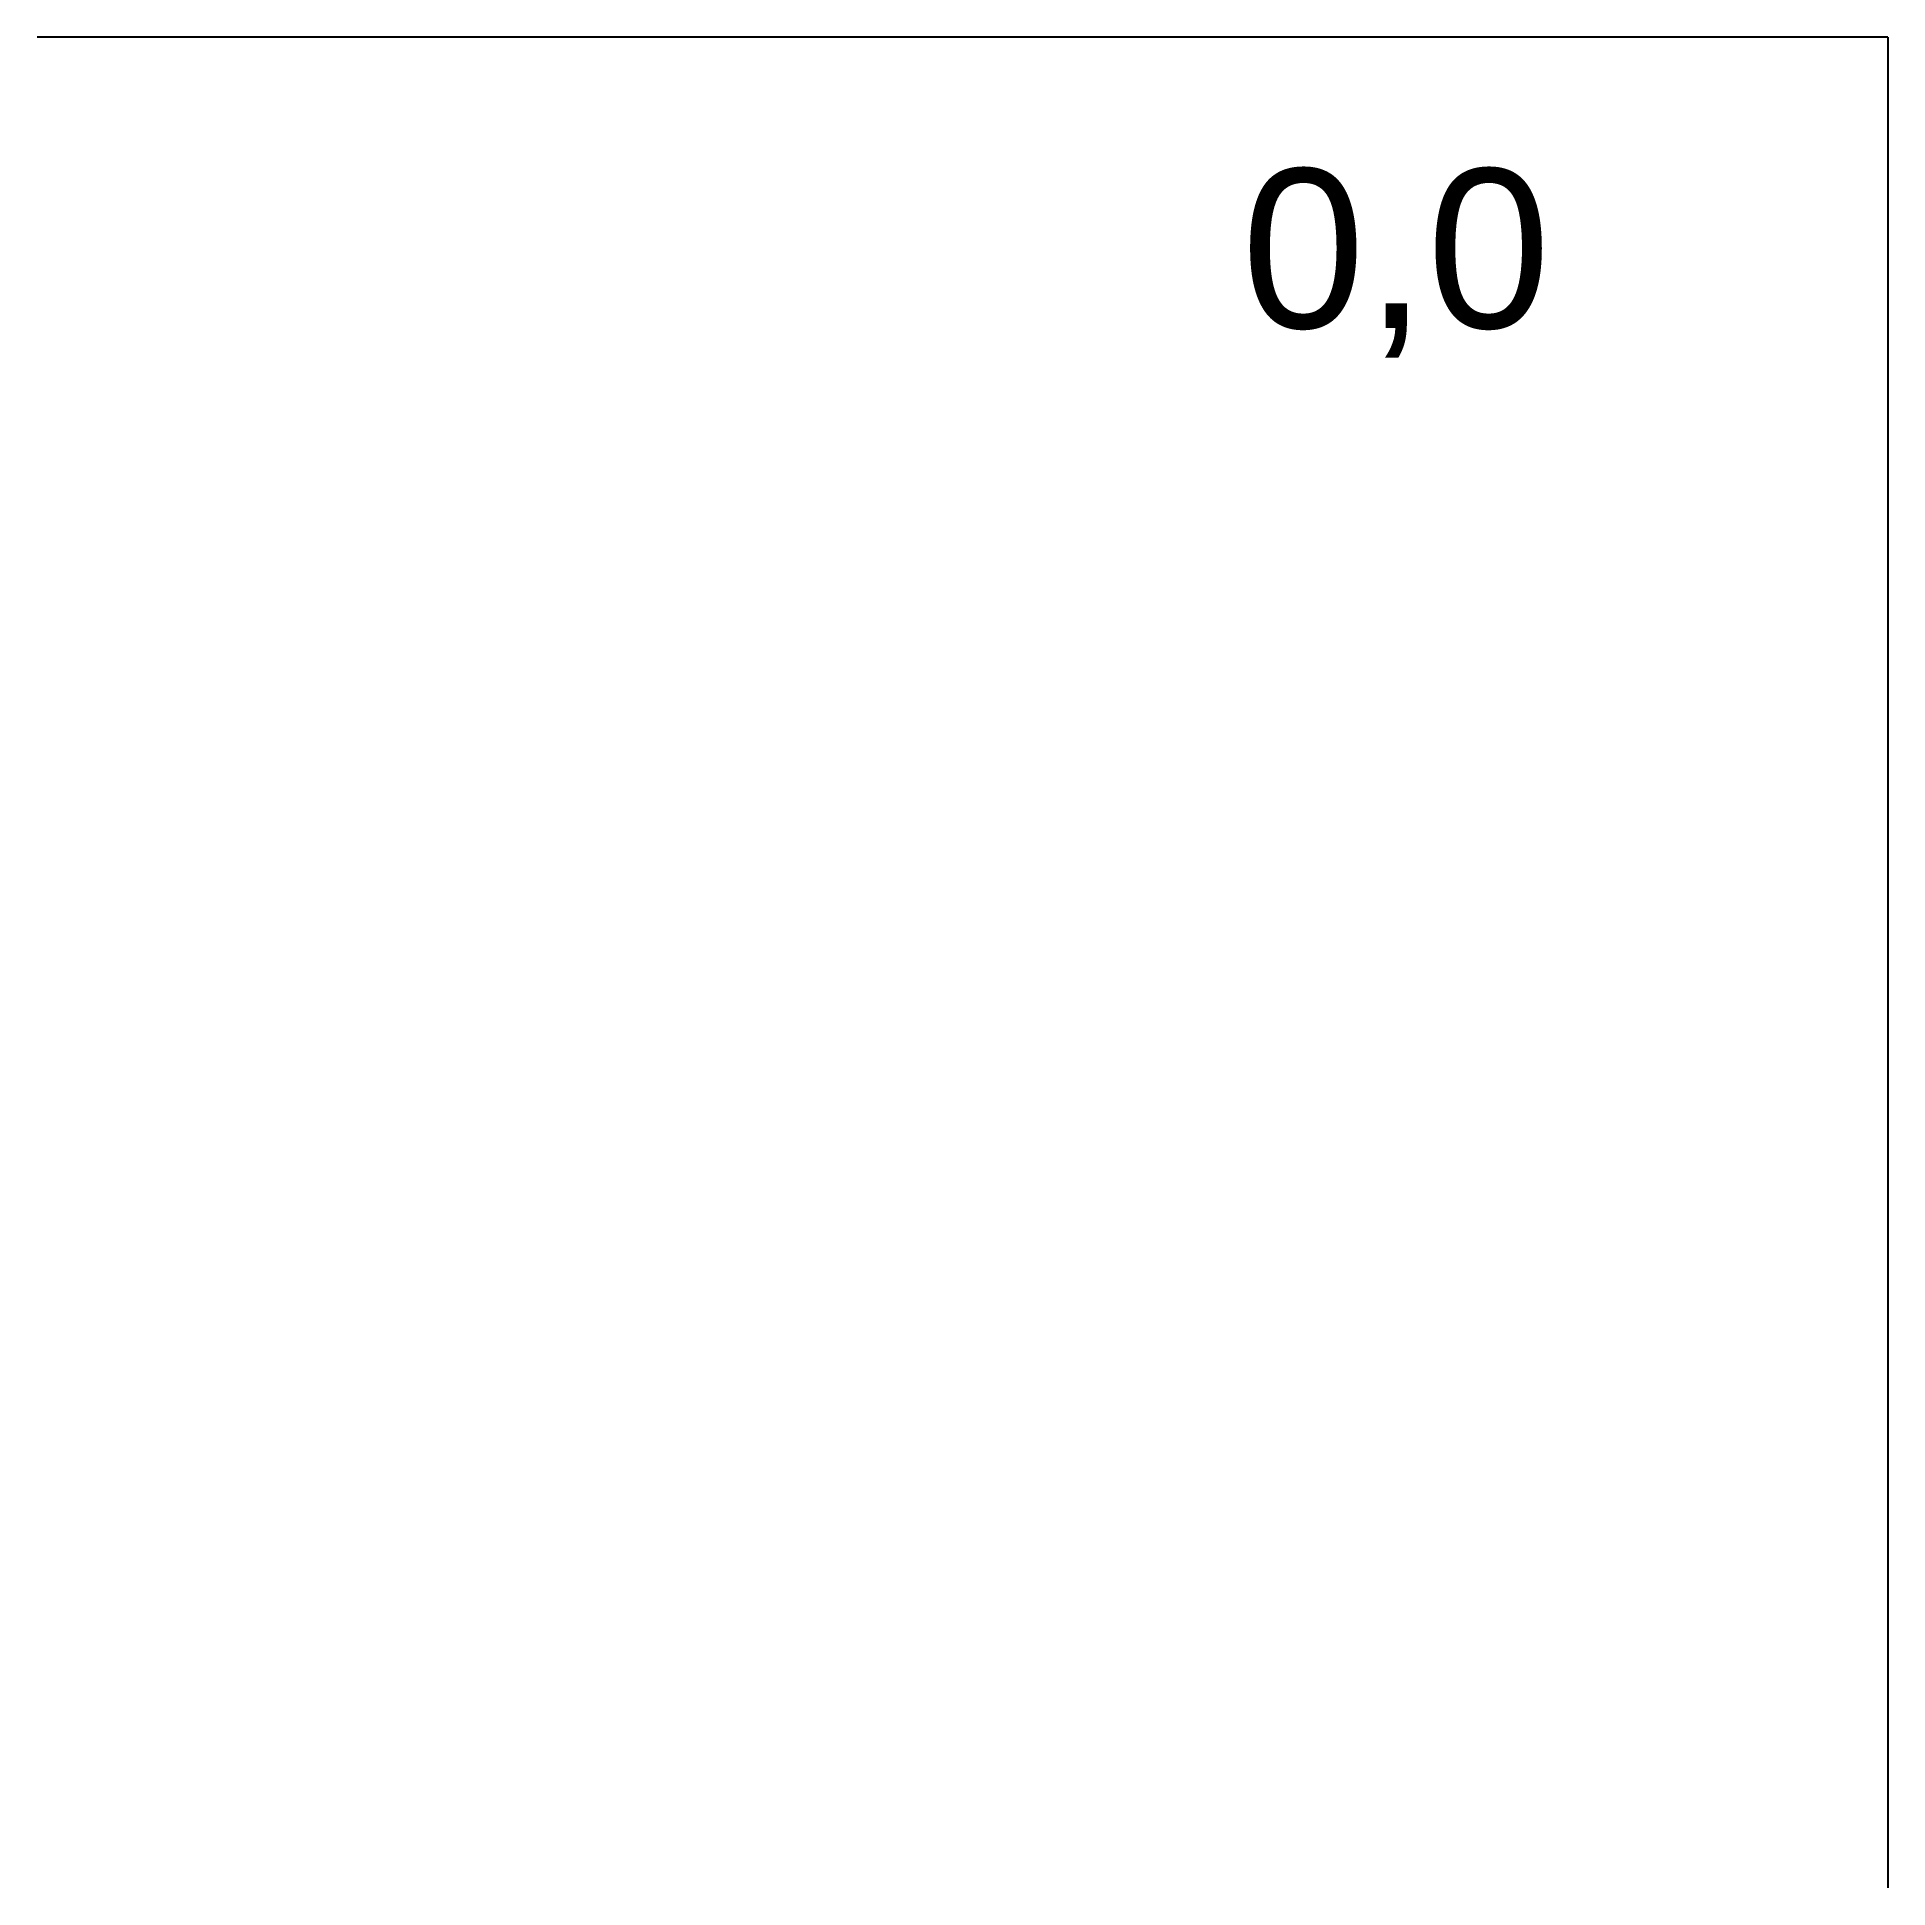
# Model space of a CAD drawing. Header units: inches. Extents: x -1296 to 0, y -618 to 309.
# Drawn here: x -52.3 to 0, y -52.3 to 0 of the extents above.
import ezdxf

# ---------------------------------------------------------------- set-up
doc = ezdxf.new("R2010")
doc.units = ezdxf.units.IN
doc.header["$MEASUREMENT"] = 0
doc.styles.add('ARC-TEXT', font='arial.ttf', dxfattribs={"height": 4.5})

msp = doc.modelspace()

# ---------------------------------------------------------------- linework, layer by layer
at = {"layer": 'Defpoints', "color": 6}
for q in [(-52.336, 0), (-52.336, 0), (0, -52.336), (0, -52.336)]:
    msp.add_line((0, 0), q, dxfattribs=at)

# ---------------------------------------------------------------- texts
at = {"layer": 'Defpoints', "color": 6, "style": 'ARC-TEXT', "width": 1.00018}
msp.add_text('0,0', height=4.5, dxfattribs=at).set_placement((-18.281, -8.227))
msp.add_text('0,0', height=4.5, dxfattribs=at).set_placement((-18.281, -8.227))

doc.saveas('drawing.dxf')
